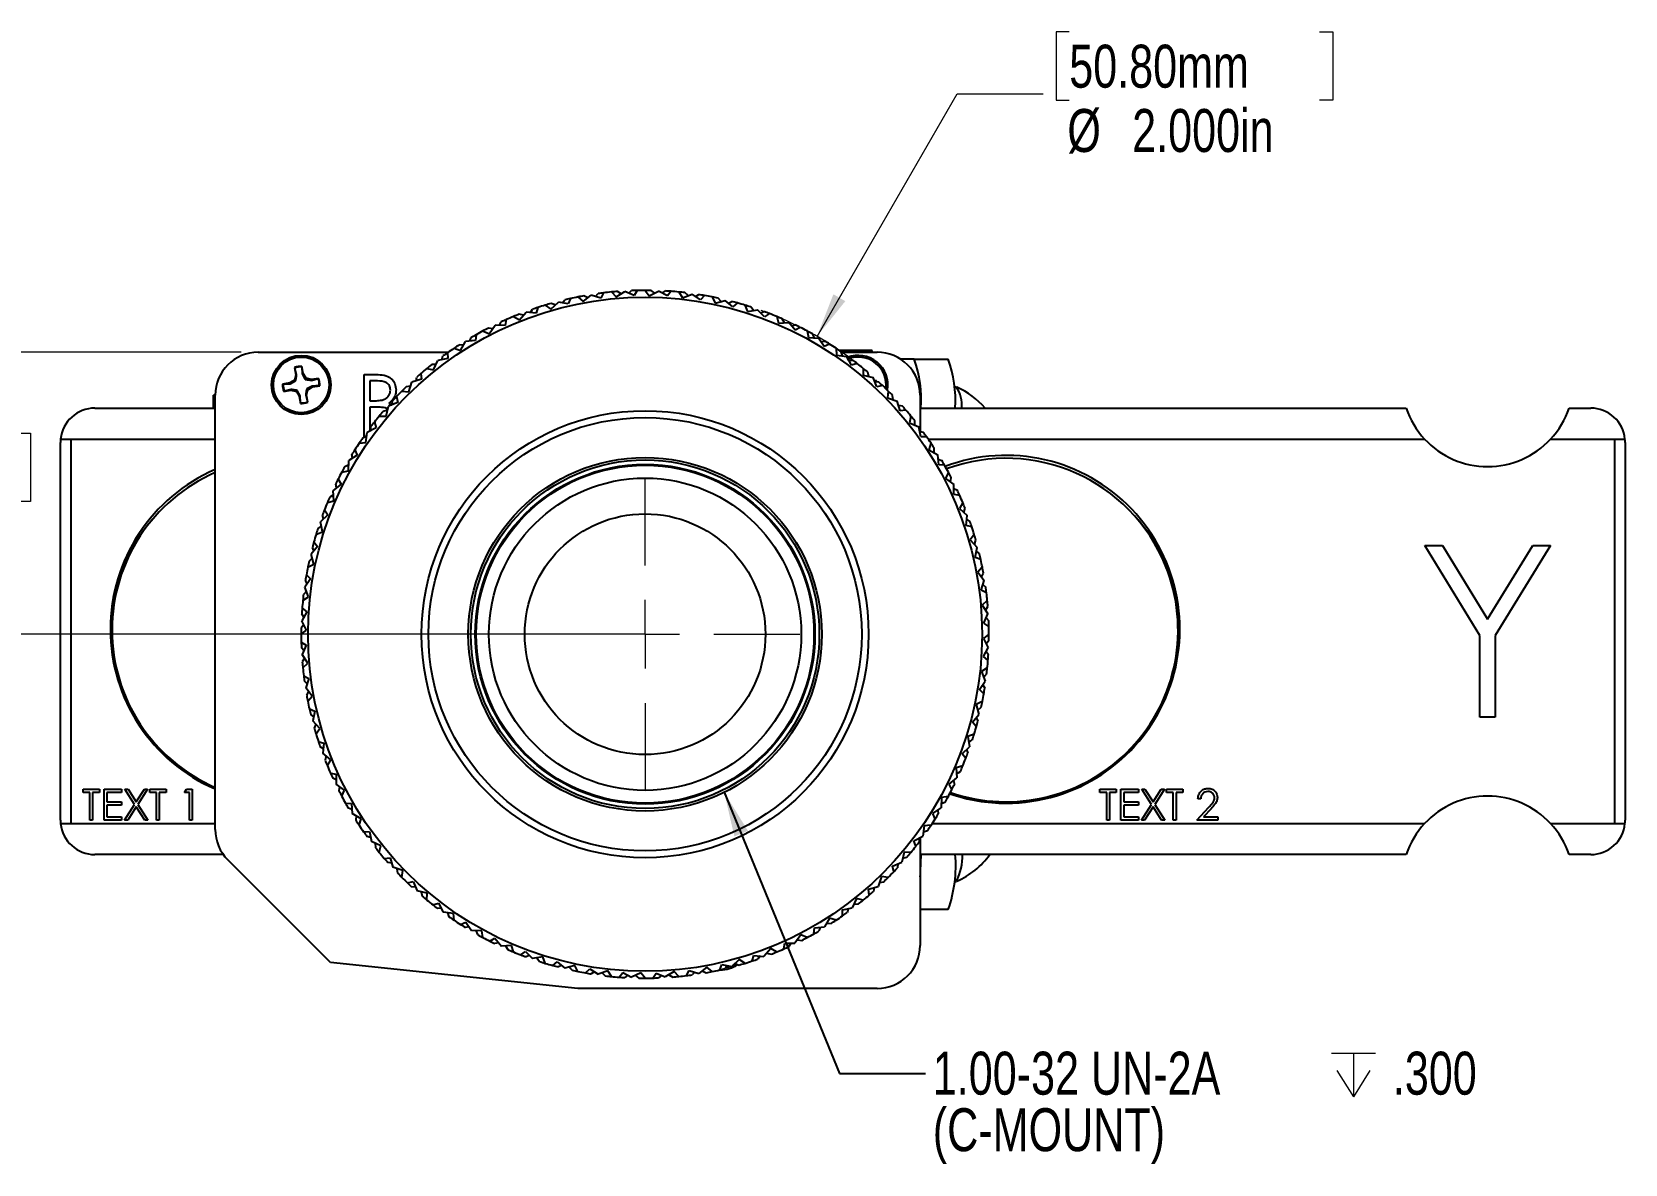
# Model space of a CAD drawing. Header units: inches. Extents: x 2.2 to 21.4, y 0.2 to 16.
# Drawn here: x 16.771 to 21.404, y 5.78 to 9.073 of the extents above; entities that cross this region are included whole.
import ezdxf

# ---------------------------------------------------------------- set-up
doc = ezdxf.new("R2010")
doc.units = ezdxf.units.IN
doc.header["$MEASUREMENT"] = 0
doc.styles.add('SLDTEXTSTYLE0', font='TXT', dxfattribs={"width": 0.75})
doc.dimstyles.new('SLDDIMSTYLE2', dxfattribs={"dimtxt": 0.125, "dimasz": 0.13, "dimexe": 0, "dimexo": 0.0625, "dimgap": 0.03125, "dimtad": 0, "dimtih": 1, "dimtoh": 1, "dimdec": 3, "dimrnd": 1e-09, "dimzin": 4, "dimdsep": 46, "dimtxsty": 'SLDTEXTSTYLE0', "dimsah": 1, "dimcen": 0.09, "dimadec": 0, "dimazin": 1, "dimtfac": 1, "dimtdec": 3, "dimtmove": 0, "dimatfit": 0, "dimfxl": 1, "dimfrac": 2, "dimtolj": 1, "dimtzin": 12, "dimarcsym": 0})
doc.dimstyles.new('SLDDIMSTYLE3', dxfattribs={"dimtxt": 0.18, "dimasz": 0.13, "dimexe": 0, "dimexo": 0.0625, "dimgap": 0, "dimtad": 0, "dimtih": 1, "dimtoh": 1, "dimdec": 0, "dimrnd": 1e-09, "dimzin": 0, "dimdsep": 46, "dimtxsty": 'Standard', "dimsah": 1, "dimcen": 0.09, "dimadec": 0, "dimazin": 0, "dimtfac": 0.13, "dimtdec": 0, "dimtofl": 0, "dimtmove": 0, "dimatfit": 3, "dimfxl": 1, "dimfrac": 2, "dimtolj": 1, "dimtzin": 0, "dimarcsym": 0})
doc.dimstyles.new('SLDDIMSTYLE4', dxfattribs={"dimtxt": 0.125, "dimasz": 0.13, "dimexe": 0, "dimexo": 0.0625, "dimgap": 0.03125, "dimtad": 0, "dimtih": 1, "dimtoh": 1, "dimdec": 3, "dimrnd": 1e-09, "dimzin": 4, "dimdsep": 46, "dimtxsty": 'SLDTEXTSTYLE0', "dimsah": 1, "dimcen": 0, "dimadec": 0, "dimazin": 1, "dimtfac": 1, "dimtdec": 3, "dimtofl": 0, "dimtmove": 0, "dimatfit": 3, "dimfxl": 1, "dimfrac": 2, "dimtolj": 1, "dimtzin": 12, "dimarcsym": 0})

# ---------------------------------------------------------------- blocks, each defined once
blk = doc.blocks.new('_D_17')
at = {"color": 7, "linetype": 'Continuous', "lineweight": 18}
for p, q in [((19.7872, 9.0727), (19.7492, 9.0727)), ((19.7492, 9.0727), (19.7492, 8.8743)), ((20.5154, 9.0727), (20.5535, 9.0727)), ((20.5535, 9.0727), (20.5535, 8.8743)), ((19.0538, 8.1872), (19.4611, 8.8927)), ((19.4611, 8.8927), (19.7111, 8.8927)), ((19.7492, 8.8743), (19.7872, 8.8743)), ((20.5535, 8.8743), (20.5154, 8.8743))]:
    blk.add_line(p, q, dxfattribs=at)
blk.add_arc((18.5538, 7.3211), 1, 52.875, 70.2613, dxfattribs=at)
blk.add_solid([(19.0538, 8.1872), (19.1361, 8.2897), (19.1014, 8.3097)], dxfattribs=at)
at = {"color": 7, "linetype": 'Continuous', "lineweight": 18, "char_height": 0.125, "attachment_point": 1, "style": 'SLDTEXTSTYLE0'}
for s, insert in [('50.80mm', (19.7872, 9.0354)), ('%%c', (19.7818, 8.8484)), ('2.000in', (19.9703, 8.8484))]:
    blk.add_mtext(s, dxfattribs=dict(at, insert=insert))
blk = doc.blocks.new('_D_18')
at = {"color": 7, "linetype": 'Continuous', "lineweight": 18}
for p, q in [((16.3648, 8.1411), (16.3648, 8.3911)), ((17.3788, 8.1411), (16.2398, 8.1411)), ((16.0007, 7.9056), (15.9626, 7.9056)), ((15.9626, 7.9056), (15.9626, 7.7071)), ((16.7288, 7.9056), (16.7669, 7.9056)), ((16.7669, 7.9056), (16.7669, 7.7071)), ((15.9626, 7.7071), (16.0007, 7.7071)), ((16.7669, 7.7071), (16.7288, 7.7071)), ((18.5038, 7.3211), (16.2398, 7.3211)), ((16.3648, 7.3211), (16.3648, 7.0711))]:
    blk.add_line(p, q, dxfattribs=at)
for points in [[(16.3648, 8.1411), (16.3848, 8.2711), (16.3448, 8.2711)], [(16.3648, 7.3211), (16.3448, 7.1911), (16.3848, 7.1911)]]:
    blk.add_solid(points, dxfattribs=at)
at = {"color": 7, "linetype": 'Continuous', "lineweight": 18, "char_height": 0.125, "attachment_point": 1, "style": 'SLDTEXTSTYLE0'}
for s, insert in [('20.83mm', (16.0007, 7.8683)), ('.820in', (16.1357, 7.6812))]:
    blk.add_mtext(s, dxfattribs=dict(at, insert=insert))
blk = doc.blocks.new('SW_SYMBOL_HOLE_DEPTH')
at = {"color": 0, "linetype": 'Continuous', "lineweight": 0}
for p, q in [((0, 34.4), (31.5, 34.4)), ((15.7, 34.4), (15.7, 3)), ((3.9, 21.9), (15.7, 3)), ((27.6, 21.9), (15.7, 3))]:
    blk.add_line(p, q, dxfattribs=at)
blk = doc.blocks.new('SW_NOTE_2')
at = {"color": 0, "linetype": 'Continuous', "lineweight": 0, "xscale": 0.0040555664, "yscale": 0.0040555664, "zscale": 0.0040555664}
blk.add_blockref('SW_SYMBOL_HOLE_DEPTH', (1.1803, -0.0807), dxfattribs=at)
at = {"color": 0, "linetype": 'Continuous', "lineweight": 0, "char_height": 0.125, "attachment_point": 1, "style": 'SLDTEXTSTYLE0'}
for s, insert in [('1.00-32 UN-2A', (0.021, 0.0631)), ('.300', (1.3588, 0.0631)), ('(C-MOUNT)', (0.021, -0.1013))]:
    blk.add_mtext(s, dxfattribs=dict(at, insert=insert))
blk = doc.blocks.new('SW_CENTERMARKSYMBOL_3')
at = {"color": 0, "linetype": 'Continuous', "lineweight": 0}
for p, q in [((0, 0.2), (0, 0.45)), ((0, 0), (0, 0.1)), ((-0.2, 0), (-0.45, 0)), ((0, 0), (-0.1, 0)), ((0, 0), (0, -0.1)), ((0, 0), (0.1, 0)), ((0.2, 0), (0.45, 0)), ((0, -0.2), (0, -0.45))]:
    blk.add_line(p, q, dxfattribs=at)

msp = doc.modelspace()

# ---------------------------------------------------------------- linework, layer by layer
at = {"color": 7, "linetype": 'Continuous', "lineweight": 25}
for p, q in [((18.3136, 8.2847), (18.3204, 8.2935)), ((18.3365, 8.2972), (18.3303, 8.2814)), ((18.3587, 8.3019), (18.3737, 8.2889)), ((18.3737, 8.2889), (18.3975, 8.3072)), ((18.3877, 8.2997), (18.3761, 8.3052)), ((18.4255, 8.2987), (18.3975, 8.3072)), ((18.4092, 8.3036), (18.4169, 8.3117)), ((18.4332, 8.3138), (18.4255, 8.2987)), ((18.4558, 8.3163), (18.4694, 8.3019)), ((18.4694, 8.3019), (18.4949, 8.3178)), ((18.4844, 8.3113), (18.4734, 8.3179)), ((18.5219, 8.3065), (18.4949, 8.3178)), ((18.5062, 8.3131), (18.5146, 8.3204)), ((18.5311, 8.3209), (18.5219, 8.3065)), ((18.5538, 8.3211), (18.566, 8.3055)), ((18.566, 8.3055), (18.5929, 8.3188)), ((18.5818, 8.3133), (18.5715, 8.321)), ((18.6186, 8.3049), (18.5929, 8.3188)), ((18.6037, 8.3129), (18.6127, 8.3194)), ((18.6292, 8.3183), (18.6186, 8.3049)), ((18.6518, 8.3163), (18.6624, 8.2995)), ((18.6624, 8.2995), (18.6905, 8.3101)), ((18.6789, 8.3058), (18.6694, 8.3144)), ((18.7147, 8.2938), (18.6905, 8.3101)), ((18.7006, 8.3033), (18.7103, 8.3088)), ((18.7266, 8.3061), (18.7147, 8.2938)), ((18.7489, 8.3019), (18.7578, 8.2842)), ((18.7748, 8.2887), (18.7662, 8.2983)), ((18.2, 8.2485), (18.1875, 8.2517)), ((18.1884, 8.2352), (18.2081, 8.2578)), ((18.2372, 8.2548), (18.2081, 8.2578)), ((18.2203, 8.2566), (18.2262, 8.266)), ((18.2419, 8.2713), (18.2372, 8.2548)), ((18.2635, 8.2781), (18.2797, 8.2666)), ((18.2797, 8.2666), (18.3016, 8.2872)), ((18.2926, 8.2787), (18.2805, 8.2831)), ((18.3303, 8.2814), (18.3016, 8.2872)), ((18.7578, 8.2842), (18.7868, 8.2919)), ((18.8093, 8.2733), (18.7868, 8.2919)), ((18.7962, 8.2841), (18.8064, 8.2887)), ((18.8223, 8.2844), (18.8093, 8.2733)), ((18.8441, 8.2781), (18.8512, 8.2595)), ((18.8512, 8.2595), (18.8808, 8.2644)), ((18.8686, 8.2624), (18.861, 8.2728)), ((18.9014, 8.2437), (18.8808, 8.2644)), ((18.8894, 8.2557), (18.9, 8.2593)), ((18.9154, 8.2534), (18.9014, 8.2437)), ((18.0824, 8.2031), (18.1005, 8.195)), ((18.1108, 8.2094), (18.0981, 8.2113)), ((18.1005, 8.195), (18.118, 8.2194)), ((18.1472, 8.2193), (18.118, 8.2194)), ((18.1302, 8.2194), (18.1352, 8.2293)), ((18.1502, 8.2361), (18.1472, 8.2193)), ((18.1711, 8.245), (18.1884, 8.2352)), ((18.9365, 8.245), (18.9417, 8.2259)), ((18.9417, 8.2259), (18.9717, 8.2278)), ((18.9594, 8.227), (18.9528, 8.2381)), ((18.9902, 8.2052), (18.9717, 8.2278)), ((18.9794, 8.2183), (18.9903, 8.2208)), ((19.0051, 8.2135), (18.9902, 8.2052)), ((19.0252, 8.203), (19.0286, 8.1835)), ((18.0259, 8.1617), (18.013, 8.1623)), ((18.0171, 8.1464), (18.032, 8.1724)), ((18.0611, 8.1751), (18.032, 8.1724)), ((18.0442, 8.1735), (18.0482, 8.1839)), ((18.0625, 8.1921), (18.0611, 8.1751)), ((19.0286, 8.1835), (19.0585, 8.1825)), ((19.0462, 8.1829), (19.0407, 8.1946)), ((19.0747, 8.1582), (19.0585, 8.1825)), ((19.0653, 8.1723), (19.0764, 8.1737)), ((19.0903, 8.165), (19.0747, 8.1582)), ((17.4288, 8.1411), (17.9814, 8.1411)), ((17.9388, 8.0898), (17.9511, 8.1171)), ((17.9798, 8.1228), (17.9511, 8.1171)), ((17.9631, 8.1195), (17.9661, 8.1302)), ((17.9795, 8.1398), (17.9798, 8.1228)), ((17.9982, 8.1526), (18.0171, 8.1464)), ((19.1093, 8.1526), (19.1108, 8.1328)), ((19.1108, 8.1328), (19.1405, 8.1289)), ((19.2138, 8.1461), (19.1189, 8.1461)), ((19.1283, 8.1305), (19.124, 8.1426)), ((19.1245, 8.1411), (19.2288, 8.1411)), ((19.1458, 8.118), (19.1403, 8.1285)), ((19.1542, 8.1031), (19.1405, 8.1289)), ((19.1463, 8.1181), (19.1574, 8.1184)), ((19.1705, 8.1083), (19.1542, 8.1031)), ((19.2138, 8.1411), (19.2138, 8.1461)), ((19.336, 8.1211), (19.2966, 8.1211)), ((19.336, 8.1211), (19.4355, 8.1211)), ((17.538, 8.0759), (17.5343, 8.0602)), ((17.5347, 8.0967), (17.538, 8.0759)), ((17.5354, 8.0954), (17.5347, 8.0967)), ((17.5406, 8.0758), (17.5354, 8.0954)), ((17.5406, 8.0758), (17.538, 8.0759)), ((17.5558, 8.0987), (17.556, 8.1001)), ((17.5558, 8.0987), (17.557, 8.0784)), ((17.5594, 8.0793), (17.556, 8.1001)), ((17.557, 8.0784), (17.5594, 8.0793)), ((17.557, 8.0784), (17.5654, 8.0623)), ((17.5678, 8.0656), (17.5594, 8.0793)), ((17.5654, 8.0623), (17.5678, 8.0656)), ((17.5835, 8.0618), (17.5678, 8.0656)), ((17.5834, 8.0593), (17.603, 8.0645)), ((17.5834, 8.0593), (17.5835, 8.0618)), ((17.6043, 8.0652), (17.5835, 8.0618)), ((17.603, 8.0645), (17.6043, 8.0652)), ((17.7372, 8.0761), (17.7723, 8.0761)), ((17.7372, 7.8961), (17.7372, 8.0761)), ((17.904, 8.0626), (17.876, 8.0542)), ((17.8877, 8.0578), (17.8896, 8.0687)), ((17.902, 8.0796), (17.904, 8.0626)), ((17.9194, 8.0942), (17.9388, 8.0898)), ((17.946, 8.1059), (17.9332, 8.1053)), ((19.1835, 8.0992), (19.1815, 8.0996)), ((19.1835, 8.0979), (19.1835, 8.0992)), ((19.1882, 8.0941), (19.1877, 8.0743)), ((19.1877, 8.0743), (19.2169, 8.0675)), ((19.2049, 8.0703), (19.2017, 8.0828)), ((19.228, 8.0404), (19.2169, 8.0675)), ((17.3038, 8.0161), (17.2988, 8.0161)), ((17.2988, 7.9786), (17.2988, 8.0161)), ((17.3038, 6.7535), (17.3038, 8.0161)), ((17.5206, 8.0517), (17.4998, 8.0484)), ((17.5012, 8.0482), (17.4998, 8.0484)), ((17.5012, 8.0482), (17.5215, 8.0494)), ((17.5032, 8.0271), (17.524, 8.0304)), ((17.5045, 8.0277), (17.5032, 8.0271)), ((17.5241, 8.033), (17.5045, 8.0277)), ((17.5343, 8.0602), (17.5206, 8.0517)), ((17.5215, 8.0494), (17.5206, 8.0517)), ((17.5215, 8.0494), (17.5376, 8.0578)), ((17.5241, 8.033), (17.524, 8.0304)), ((17.524, 8.0304), (17.5397, 8.0267)), ((17.5376, 8.0578), (17.5343, 8.0602)), ((17.5421, 8.03), (17.5397, 8.0267)), ((17.5397, 8.0267), (17.5481, 8.013)), ((17.5505, 8.0139), (17.5421, 8.03)), ((17.5669, 8.0165), (17.5695, 8.0164)), ((17.5669, 8.0165), (17.5721, 7.9969)), ((17.5695, 8.0164), (17.5732, 8.0321)), ((17.5728, 7.9956), (17.5695, 8.0164)), ((17.586, 8.0429), (17.5699, 8.0344)), ((17.5699, 8.0344), (17.5732, 8.0321)), ((17.5732, 8.0321), (17.5869, 8.0405)), ((17.6063, 8.0441), (17.586, 8.0429)), ((17.586, 8.0429), (17.5869, 8.0405)), ((17.5869, 8.0405), (17.6077, 8.0439)), ((17.6063, 8.0441), (17.6077, 8.0439)), ((17.7534, 8.0577), (17.7534, 8)), ((17.7753, 8.0577), (17.7534, 8.0577)), ((17.8467, 8.0283), (17.8664, 8.0258)), ((17.872, 8.0425), (17.8593, 8.0407)), ((17.8664, 8.0258), (17.876, 8.0542)), ((19.2264, 8.058), (19.2208, 8.0579)), ((19.2212, 8.057), (19.2251, 8.0575)), ((19.2215, 8.0561), (19.2326, 8.0554)), ((19.2251, 8.0575), (19.2264, 8.058)), ((19.2251, 8.0575), (19.2254, 8.0559)), ((19.2269, 8.0558), (19.2264, 8.058)), ((19.2447, 8.0441), (19.228, 8.0404)), ((19.2609, 8.0282), (19.2584, 8.0085)), ((19.2752, 8.0028), (19.2733, 8.0156)), ((19.3538, 8.0161), (19.3538, 7.9113)), ((19.4593, 8.0396), (19.4523, 8.0396)), ((16.9538, 7.9786), (17.3038, 7.9786)), ((17.5505, 8.0139), (17.5481, 8.013)), ((17.5481, 8.013), (17.5515, 7.9922)), ((17.5517, 7.9936), (17.5505, 8.0139)), ((17.5517, 7.9936), (17.5515, 7.9922)), ((17.5721, 7.9969), (17.5728, 7.9956)), ((17.7534, 8), (17.7642, 8)), ((17.7534, 7.9815), (17.7534, 7.9146)), ((17.7641, 7.9815), (17.7534, 7.9815)), ((17.8046, 7.9722), (17.7921, 7.9691)), ((17.8058, 7.9755), (17.7978, 7.9794)), ((17.8006, 7.955), (17.8074, 7.9843)), ((17.8344, 7.9954), (17.8074, 7.9843)), ((17.8087, 7.9932), (17.8185, 7.9884)), ((17.8187, 7.9889), (17.8195, 8)), ((17.8308, 8.012), (17.8344, 7.9954)), ((19.2584, 8.0085), (19.2868, 7.9989)), ((19.2953, 7.9709), (19.2868, 7.9989)), ((19.2904, 7.9871), (19.3013, 7.9853)), ((19.3122, 7.9729), (19.2953, 7.9709)), ((19.3538, 7.9786), (20.7669, 7.9786)), ((21.2406, 7.9786), (21.3038, 7.9786)), ((17.7568, 7.9137), (17.7565, 7.9248)), ((17.7666, 7.9379), (17.7718, 7.9216)), ((17.7808, 7.9555), (17.8006, 7.955)), ((19.3268, 7.9555), (19.3224, 7.9361)), ((19.3224, 7.9361), (19.3497, 7.9238)), ((19.3385, 7.9288), (19.3379, 7.9417)), ((19.3554, 7.8951), (19.3497, 7.9238)), ((16.8538, 6.7806), (16.8538, 7.8786)), ((16.8543, 7.8886), (16.8845, 7.8886)), ((16.8838, 7.8786), (16.8838, 6.7806)), ((16.8845, 7.8886), (17.3038, 7.8886)), ((17.7223, 7.8767), (17.7421, 7.8782)), ((17.7444, 7.8957), (17.7323, 7.8914)), ((17.7445, 7.8961), (17.7372, 7.8961)), ((17.7421, 7.8782), (17.746, 7.9079)), ((17.7718, 7.9216), (17.746, 7.9079)), ((17.7534, 7.9146), (17.7568, 7.9146)), ((19.3521, 7.9117), (19.3628, 7.9088)), ((19.3724, 7.8954), (19.3554, 7.8951)), ((19.3771, 7.8886), (20.8204, 7.8886)), ((19.3852, 7.8767), (19.379, 7.8578)), ((21.1871, 7.8886), (21.373, 7.8886)), ((21.373, 7.8886), (21.4033, 7.8886)), ((21.3738, 6.7806), (21.3738, 7.8786)), ((21.4038, 7.8786), (21.4038, 6.7806)), ((17.7167, 7.8421), (17.6924, 7.8259)), ((17.7026, 7.8327), (17.7012, 7.8437)), ((17.7099, 7.8577), (17.7167, 7.8421)), ((19.379, 7.8578), (19.405, 7.8428)), ((19.3943, 7.849), (19.3949, 7.8619)), ((19.4078, 7.8137), (19.405, 7.8428)), ((19.4061, 7.8306), (19.4165, 7.8267)), ((17.6718, 7.7925), (17.6914, 7.7959)), ((17.692, 7.8136), (17.6803, 7.8081)), ((17.6914, 7.7959), (17.6924, 7.8259)), ((19.4248, 7.8124), (19.4078, 7.8137)), ((19.4357, 7.7925), (19.4276, 7.7744)), ((17.6697, 7.7575), (17.647, 7.7391)), ((17.649, 7.7091), (17.647, 7.7391)), ((17.6565, 7.7468), (17.6541, 7.7577)), ((17.6614, 7.7724), (17.6697, 7.7575)), ((19.4276, 7.7744), (19.452, 7.7569)), ((19.442, 7.7641), (19.4439, 7.7768)), ((19.4519, 7.7277), (19.452, 7.7569)), ((19.452, 7.7446), (19.4619, 7.7397)), ((17.6299, 7.7038), (17.649, 7.7091)), ((17.6479, 7.7267), (17.6368, 7.7201)), ((19.4687, 7.7246), (19.4519, 7.7277)), ((19.4776, 7.7038), (19.4678, 7.6865)), ((17.6312, 7.6688), (17.6104, 7.6482)), ((17.6154, 7.6186), (17.6104, 7.6482)), ((17.6191, 7.6568), (17.6156, 7.6674)), ((17.6214, 7.6828), (17.6312, 7.6688)), ((19.4678, 7.6865), (19.4904, 7.6668)), ((19.4811, 7.6749), (19.4843, 7.6874)), ((19.4875, 7.6377), (19.4904, 7.6668)), ((19.4892, 7.6546), (19.4986, 7.6486)), ((17.5968, 7.6114), (17.6154, 7.6186)), ((17.6125, 7.636), (17.6021, 7.6283)), ((19.5039, 7.633), (19.4875, 7.6377)), ((19.5107, 7.6114), (19.4992, 7.5952)), ((17.6015, 7.5767), (17.5829, 7.5541)), ((17.5907, 7.5252), (17.5829, 7.5541)), ((17.5907, 7.5636), (17.5862, 7.5737)), ((17.5905, 7.5897), (17.6015, 7.5767)), ((19.4992, 7.5952), (19.5198, 7.5733)), ((19.5113, 7.5823), (19.5157, 7.5944)), ((19.514, 7.5446), (19.5198, 7.5733)), ((19.5173, 7.5613), (19.5262, 7.5545)), ((20.8211, 7.5796), (20.8724, 7.5796)), ((20.9813, 7.3173), (20.8211, 7.5796)), ((20.8724, 7.5796), (21.0039, 7.3648)), ((21.0039, 7.3648), (21.1351, 7.5796)), ((21.1864, 7.5796), (21.0262, 7.3173)), ((21.1351, 7.5796), (21.1864, 7.5796)), ((17.573, 7.5162), (17.5907, 7.5252)), ((17.5861, 7.5422), (17.5766, 7.5336)), ((19.5299, 7.5384), (19.514, 7.5446)), ((19.5345, 7.5162), (19.5216, 7.5012)), ((17.5811, 7.4821), (17.5648, 7.4579)), ((17.5716, 7.468), (17.5661, 7.4777)), ((17.5688, 7.494), (17.5811, 7.4821)), ((19.5216, 7.5012), (19.5398, 7.4774)), ((19.5313, 7.4494), (19.5398, 7.4774)), ((19.5323, 7.4872), (19.5378, 7.4988)), ((19.5362, 7.4657), (19.5443, 7.458)), ((17.5586, 7.4192), (17.5754, 7.4298)), ((17.5691, 7.4463), (17.5605, 7.4368)), ((17.5754, 7.4298), (17.5648, 7.4579)), ((19.5465, 7.4417), (19.5313, 7.4494)), ((19.5489, 7.4191), (19.5345, 7.4054)), ((17.5619, 7.3711), (17.5555, 7.3801)), ((17.57, 7.386), (17.5561, 7.3603)), ((17.5566, 7.3966), (17.57, 7.386)), ((19.5345, 7.4054), (19.5504, 7.38)), ((19.5391, 7.353), (19.5504, 7.38)), ((19.5439, 7.3904), (19.5505, 7.4015)), ((19.5457, 7.3687), (19.553, 7.3603)), ((17.0038, 7.3333), (17.0038, 7.326)), ((17.5538, 7.3212), (17.5694, 7.3334)), ((17.5616, 7.3492), (17.5539, 7.3389)), ((17.5694, 7.3334), (17.5561, 7.3603)), ((19.5538, 7.3211), (19.5381, 7.3089)), ((19.5535, 7.3438), (19.5391, 7.353)), ((20.1038, 7.326), (20.1038, 7.3333)), ((17.554, 7.2985), (17.5684, 7.2893)), ((17.5618, 7.2736), (17.5545, 7.282)), ((17.5684, 7.2893), (17.5571, 7.2623)), ((19.5375, 7.2563), (19.5514, 7.282)), ((19.5381, 7.3089), (19.5514, 7.282)), ((19.5459, 7.2931), (19.5536, 7.3034)), ((20.9813, 7.0796), (20.9813, 7.3173)), ((21.0262, 7.3173), (21.0262, 7.0796)), ((17.5636, 7.2518), (17.557, 7.2408)), ((17.573, 7.2368), (17.5571, 7.2623)), ((17.5586, 7.2231), (17.573, 7.2368)), ((19.5509, 7.2457), (19.5375, 7.2563)), ((19.5456, 7.2712), (19.552, 7.2621)), ((17.561, 7.2006), (17.5762, 7.1928)), ((17.5713, 7.1766), (17.5632, 7.1842)), ((17.5762, 7.1928), (17.5677, 7.1649)), ((19.5264, 7.1601), (19.5427, 7.1844)), ((19.5489, 7.2231), (19.5321, 7.2125)), ((19.5321, 7.2125), (19.5427, 7.1844)), ((19.5384, 7.1959), (19.547, 7.2055)), ((17.5859, 7.1411), (17.5677, 7.1649)), ((17.5752, 7.1551), (17.5697, 7.1435)), ((17.573, 7.1261), (17.5859, 7.1411)), ((19.5387, 7.1483), (19.5264, 7.1601)), ((19.5359, 7.1742), (19.5414, 7.1646)), ((17.5776, 7.1039), (17.5935, 7.0976)), ((17.5935, 7.0976), (17.5877, 7.069)), ((19.5345, 7.126), (19.5168, 7.1171)), ((19.5168, 7.1171), (19.5246, 7.0881)), ((19.5214, 7.1), (19.5309, 7.1087)), ((17.5902, 7.081), (17.5814, 7.0878)), ((17.6083, 7.0471), (17.5877, 7.069)), ((17.5962, 7.06), (17.5918, 7.0479)), ((17.5968, 7.0309), (17.6083, 7.0471)), ((19.506, 7.0656), (19.5246, 7.0881)), ((19.517, 7.0526), (19.506, 7.0656)), ((19.5168, 7.0787), (19.5213, 7.0685)), ((21.0262, 7.0796), (20.9813, 7.0796)), ((17.6036, 7.0092), (17.62, 7.0046)), ((17.62, 7.0046), (17.6171, 6.9755)), ((19.5107, 7.0308), (19.4921, 7.0237)), ((19.4921, 7.0237), (19.4971, 6.9941)), ((19.495, 7.0063), (19.5054, 7.0139)), ((17.6183, 6.9877), (17.6089, 6.9936)), ((17.6397, 6.9557), (17.6171, 6.9755)), ((17.6264, 6.9674), (17.6232, 6.9549)), ((17.6299, 6.9385), (17.6397, 6.9557)), ((19.4763, 6.9735), (19.4971, 6.9941)), ((19.4861, 6.9595), (19.4763, 6.9735)), ((19.4884, 6.9855), (19.4919, 6.9749)), ((17.6388, 6.9176), (17.6556, 6.9146)), ((17.6556, 6.9146), (17.6555, 6.8854)), ((19.4776, 6.9384), (19.4585, 6.9331)), ((19.4585, 6.9331), (19.4605, 6.9032)), ((19.4596, 6.9155), (19.4707, 6.9221)), ((16.9195, 6.8706), (16.9668, 6.8706)), ((16.9195, 6.8614), (16.9195, 6.8706)), ((16.9391, 6.8614), (16.9195, 6.8614)), ((16.9391, 6.7806), (16.9391, 6.8614)), ((16.9668, 6.8614), (16.9472, 6.8614)), ((16.9472, 6.8614), (16.9472, 6.7806)), ((16.9668, 6.8706), (16.9668, 6.8614)), ((16.9807, 6.7806), (16.9807, 6.8706)), ((16.9807, 6.8706), (17.0314, 6.8706)), ((16.9888, 6.8614), (16.9888, 6.8337)), ((17.0314, 6.8614), (16.9888, 6.8614)), ((17.0314, 6.8706), (17.0314, 6.8614)), ((17.0695, 6.8265), (17.0413, 6.8706)), ((17.0413, 6.8706), (17.0506, 6.8706)), ((17.0506, 6.8706), (17.0741, 6.8338)), ((17.0741, 6.8338), (17.0977, 6.8706)), ((17.107, 6.8706), (17.0788, 6.8265)), ((17.0977, 6.8706), (17.107, 6.8706)), ((17.1134, 6.8614), (17.1134, 6.8706)), ((17.1134, 6.8706), (17.1607, 6.8706)), ((17.133, 6.8614), (17.1134, 6.8614)), ((17.133, 6.7806), (17.133, 6.8614)), ((17.1411, 6.8614), (17.1411, 6.7806)), ((17.1607, 6.8614), (17.1411, 6.8614)), ((17.1607, 6.8706), (17.1607, 6.8614)), ((17.2149, 6.8614), (17.2202, 6.8706)), ((17.2288, 6.8614), (17.2149, 6.8614)), ((17.2202, 6.8706), (17.2368, 6.8706)), ((17.2288, 6.7806), (17.2288, 6.8614)), ((17.2368, 6.8706), (17.2368, 6.7806)), ((17.6555, 6.8976), (17.6456, 6.9026)), ((17.6799, 6.8679), (17.6555, 6.8854)), ((17.6655, 6.8782), (17.6636, 6.8654)), ((17.6718, 6.8498), (17.6799, 6.8679)), ((19.4378, 6.8847), (19.4605, 6.9032)), ((19.4461, 6.8698), (19.4378, 6.8847)), ((19.451, 6.8955), (19.4534, 6.8846)), ((19.8764, 6.8706), (19.9238, 6.8706)), ((19.8764, 6.8614), (19.8764, 6.8706)), ((19.8961, 6.8614), (19.8764, 6.8614)), ((19.8961, 6.7806), (19.8961, 6.8614)), ((19.9041, 6.8614), (19.9041, 6.7806)), ((19.9238, 6.8614), (19.9041, 6.8614)), ((19.9238, 6.8706), (19.9238, 6.8614)), ((19.9376, 6.8706), (19.9884, 6.8706)), ((19.9376, 6.7806), (19.9376, 6.8706)), ((19.9457, 6.8614), (19.9457, 6.8337)), ((19.9884, 6.8614), (19.9457, 6.8614)), ((19.9884, 6.8706), (19.9884, 6.8614)), ((20.0264, 6.8265), (19.9982, 6.8706)), ((19.9982, 6.8706), (20.0075, 6.8706)), ((20.0075, 6.8706), (20.0311, 6.8338)), ((20.0311, 6.8338), (20.0546, 6.8706)), ((20.0639, 6.8706), (20.0357, 6.8265)), ((20.0546, 6.8706), (20.0639, 6.8706)), ((20.0703, 6.8706), (20.1176, 6.8706)), ((20.0703, 6.8614), (20.0703, 6.8706)), ((20.0899, 6.8614), (20.0703, 6.8614)), ((20.0899, 6.7806), (20.0899, 6.8614)), ((20.098, 6.8614), (20.098, 6.7806)), ((20.1176, 6.8614), (20.098, 6.8614)), ((20.1176, 6.8706), (20.1176, 6.8614)), ((16.9888, 6.8337), (17.0314, 6.8337)), ((16.9888, 6.8245), (16.9888, 6.7899)), ((17.0314, 6.8245), (16.9888, 6.8245)), ((17.0314, 6.8337), (17.0314, 6.8245)), ((17.0401, 6.7806), (17.0695, 6.8265)), ((17.0741, 6.8192), (17.0494, 6.7806)), ((17.0989, 6.7806), (17.0741, 6.8192)), ((17.0788, 6.8265), (17.1082, 6.7806)), ((17.6827, 6.8299), (17.6997, 6.8285)), ((17.7014, 6.8116), (17.691, 6.8156)), ((17.6997, 6.8285), (17.7025, 6.7994)), ((19.3908, 6.8002), (19.4151, 6.8163)), ((19.4161, 6.8463), (19.4151, 6.8163)), ((19.4155, 6.8287), (19.4272, 6.8342)), ((19.4357, 6.8497), (19.4161, 6.8463)), ((19.9457, 6.8337), (19.9884, 6.8337)), ((19.9457, 6.8245), (19.9457, 6.7899)), ((19.9884, 6.8245), (19.9457, 6.8245)), ((19.9884, 6.8337), (19.9884, 6.8245)), ((19.997, 6.7806), (20.0264, 6.8265)), ((20.0311, 6.8192), (20.0063, 6.7806)), ((20.0558, 6.7806), (20.0311, 6.8192)), ((20.0357, 6.8265), (20.0651, 6.7806)), ((20.158, 6.7806), (20.1929, 6.8179)), ((20.1695, 6.8429), (20.1614, 6.8429)), ((20.1998, 6.8139), (20.1773, 6.7899)), ((16.8543, 6.7706), (16.8845, 6.7706)), ((16.8845, 6.7706), (17.3038, 6.7706)), ((16.9472, 6.7806), (16.9391, 6.7806)), ((17.0314, 6.7806), (16.9807, 6.7806)), ((16.9888, 6.7899), (17.0314, 6.7899)), ((17.0314, 6.7899), (17.0314, 6.7806)), ((17.0494, 6.7806), (17.0401, 6.7806)), ((17.1082, 6.7806), (17.0989, 6.7806)), ((17.1411, 6.7806), (17.133, 6.7806)), ((17.2368, 6.7806), (17.2288, 6.7806)), ((17.7285, 6.7844), (17.7025, 6.7994)), ((17.7132, 6.7933), (17.7126, 6.7804)), ((17.7223, 6.7656), (17.7285, 6.7844)), ((19.3852, 6.7655), (19.3654, 6.7641)), ((19.3886, 6.7706), (20.8204, 6.7706)), ((19.3976, 6.7845), (19.3908, 6.8002)), ((19.4049, 6.8096), (19.4063, 6.7985)), ((19.9041, 6.7806), (19.8961, 6.7806)), ((19.9884, 6.7806), (19.9376, 6.7806)), ((19.9457, 6.7899), (19.9884, 6.7899)), ((19.9884, 6.7899), (19.9884, 6.7806)), ((20.0063, 6.7806), (19.997, 6.7806)), ((20.0651, 6.7806), (20.0558, 6.7806)), ((20.098, 6.7806), (20.0899, 6.7806)), ((20.2191, 6.7806), (20.158, 6.7806)), ((20.1773, 6.7899), (20.2191, 6.7899)), ((20.2191, 6.7899), (20.2191, 6.7806)), ((21.1871, 6.7706), (21.373, 6.7706)), ((21.373, 6.7706), (21.4033, 6.7706)), ((17.7351, 6.7469), (17.7521, 6.7472)), ((17.7554, 6.7305), (17.7447, 6.7334)), ((17.7521, 6.7472), (17.7578, 6.7185)), ((17.7851, 6.7061), (17.7578, 6.7185)), ((19.3357, 6.7206), (19.3615, 6.7343)), ((19.3409, 6.7044), (19.3357, 6.7206)), ((19.3507, 6.7286), (19.351, 6.7175)), ((19.3538, 6.7302), (19.3538, 6.4161)), ((19.3654, 6.7641), (19.3615, 6.7343)), ((19.3631, 6.7466), (19.3752, 6.7509)), ((17.3272, 6.6806), (16.9538, 6.6806)), ((17.769, 6.7134), (17.7696, 6.7005)), ((17.7807, 6.6868), (17.7851, 6.7061)), ((19.3069, 6.6872), (19.3001, 6.658)), ((19.3029, 6.67), (19.3154, 6.6731)), ((19.3267, 6.6867), (19.3069, 6.6872)), ((20.7669, 6.6806), (19.3538, 6.6806)), ((21.3038, 6.6806), (21.2406, 6.6806)), ((17.6388, 6.3667), (17.3404, 6.6651)), ((17.7953, 6.6694), (17.8122, 6.6714)), ((17.8171, 6.6551), (17.8062, 6.657)), ((17.8122, 6.6714), (17.8207, 6.6434)), ((17.8491, 6.6338), (17.8207, 6.6434)), ((17.8323, 6.6394), (17.8342, 6.6267)), ((17.8466, 6.614), (17.8491, 6.6338)), ((19.2731, 6.6469), (19.3001, 6.658)), ((19.2767, 6.6302), (19.2731, 6.6469)), ((19.2888, 6.6533), (19.288, 6.6422)), ((17.8628, 6.5982), (17.8795, 6.6018)), ((17.886, 6.5861), (17.8749, 6.5869)), ((17.8795, 6.6018), (17.8906, 6.5748)), ((19.2035, 6.5796), (19.2315, 6.588)), ((19.2055, 6.5627), (19.2035, 6.5796)), ((19.2198, 6.5845), (19.2179, 6.5735)), ((19.2411, 6.6165), (19.2315, 6.588)), ((19.2355, 6.5997), (19.2482, 6.6016)), ((19.2608, 6.614), (19.2411, 6.6165)), ((19.4523, 6.6026), (19.4593, 6.6026)), ((17.9198, 6.568), (17.8906, 6.5748)), ((17.9026, 6.572), (17.9058, 6.5595)), ((17.9193, 6.5481), (17.9198, 6.568)), ((17.937, 6.534), (17.9533, 6.5392)), ((17.9533, 6.5392), (17.967, 6.5134)), ((19.1687, 6.5525), (19.1564, 6.5251)), ((19.1615, 6.5364), (19.1743, 6.537)), ((19.1881, 6.5481), (19.1687, 6.5525)), ((17.9612, 6.5242), (17.9501, 6.5239)), ((17.9967, 6.5095), (17.967, 6.5134)), ((17.9792, 6.5118), (17.9835, 6.4996)), ((17.9982, 6.4897), (17.9967, 6.5095)), ((19.0904, 6.4959), (19.0755, 6.4699)), ((19.1093, 6.4896), (19.0904, 6.4959)), ((19.1277, 6.5195), (19.1564, 6.5251)), ((19.128, 6.5025), (19.1277, 6.5195)), ((19.1444, 6.5228), (19.1414, 6.512)), ((19.4355, 6.5211), (19.3538, 6.5211)), ((18.0172, 6.4773), (18.0328, 6.4841)), ((18.0422, 6.47), (18.0311, 6.4686)), ((18.0328, 6.4841), (18.049, 6.4598)), ((18.079, 6.4588), (18.049, 6.4598)), ((18.0613, 6.4594), (18.0668, 6.4477)), ((18.0823, 6.4392), (18.079, 6.4588)), ((19.007, 6.4473), (18.9895, 6.4229)), ((19.0251, 6.4392), (19.007, 6.4473)), ((19.045, 6.4501), (19.0464, 6.4671)), ((19.0464, 6.4671), (19.0755, 6.4699)), ((19.0633, 6.4687), (19.0593, 6.4583)), ((19.0816, 6.4806), (19.0945, 6.4799)), ((18.1025, 6.4288), (18.1173, 6.4371)), ((18.1281, 6.4239), (18.1172, 6.4214)), ((18.1173, 6.4371), (18.1358, 6.4144)), ((18.1658, 6.4164), (18.1358, 6.4144)), ((18.1481, 6.4152), (18.1547, 6.4042)), ((18.171, 6.3973), (18.1658, 6.4164)), ((18.1921, 6.3888), (18.2061, 6.3986)), ((18.2061, 6.3986), (18.2267, 6.3778)), ((18.9191, 6.407), (18.8994, 6.3845)), ((18.9075, 6.3938), (18.92, 6.3906)), ((18.9364, 6.3972), (18.9191, 6.407)), ((18.9573, 6.4062), (18.9603, 6.4229)), ((18.9603, 6.4229), (18.9895, 6.4229)), ((18.9773, 6.4229), (18.9723, 6.4129)), ((18.9967, 6.4329), (19.0094, 6.431)), ((18.3578, 6.2911), (17.6388, 6.3667)), ((18.2181, 6.3865), (18.2075, 6.383)), ((18.2563, 6.3827), (18.2267, 6.3778)), ((18.2389, 6.3798), (18.2465, 6.3695)), ((18.2634, 6.3642), (18.2563, 6.3827)), ((18.2852, 6.3579), (18.2982, 6.3689)), ((18.2982, 6.3689), (18.3207, 6.3503)), ((18.3113, 6.3581), (18.3011, 6.3536)), ((18.3497, 6.3581), (18.3207, 6.3503)), ((18.3327, 6.3535), (18.3413, 6.344)), ((18.3586, 6.3404), (18.3497, 6.3581)), ((18.3809, 6.3362), (18.3928, 6.3485)), ((18.3928, 6.3485), (18.417, 6.3322)), ((18.7338, 6.3533), (18.71, 6.335)), ((18.7488, 6.3403), (18.7338, 6.3533)), ((18.771, 6.345), (18.7772, 6.3609)), ((18.7772, 6.3609), (18.8059, 6.3551)), ((18.7939, 6.3575), (18.7871, 6.3487)), ((18.8278, 6.3756), (18.8059, 6.3551)), ((18.8149, 6.3635), (18.827, 6.3592)), ((18.844, 6.3642), (18.8278, 6.3756)), ((18.8656, 6.371), (18.8703, 6.3874)), ((18.8703, 6.3874), (18.8994, 6.3845)), ((18.8872, 6.3857), (18.8813, 6.3763)), ((18.4069, 6.339), (18.3972, 6.3335)), ((18.4451, 6.3427), (18.417, 6.3322)), ((18.4286, 6.3365), (18.4381, 6.3278)), ((18.4557, 6.3259), (18.4451, 6.3427)), ((18.4783, 6.324), (18.4889, 6.3374)), ((18.4889, 6.3374), (18.5146, 6.3235)), ((18.5038, 6.3293), (18.4948, 6.3229)), ((18.5415, 6.3368), (18.5146, 6.3235)), ((18.5257, 6.329), (18.536, 6.3213)), ((18.5537, 6.3211), (18.5415, 6.3368)), ((18.5764, 6.3214), (18.5856, 6.3357)), ((18.5856, 6.3357), (18.6126, 6.3245)), ((18.6013, 6.3292), (18.5929, 6.3219)), ((18.6381, 6.3403), (18.6126, 6.3245)), ((18.6231, 6.331), (18.6341, 6.3244)), ((18.6517, 6.3259), (18.6381, 6.3403)), ((18.6743, 6.3284), (18.682, 6.3436)), ((18.682, 6.3436), (18.71, 6.335)), ((18.6983, 6.3386), (18.6906, 6.3305)), ((18.7198, 6.3426), (18.7314, 6.337)), ((19.2288, 6.2911), (18.3578, 6.2911))]:
    msp.add_line(p, q, dxfattribs=at)
at = {"color": 7, "linetype": 'Continuous', "lineweight": 25, "flags": 128}
for points in [[(18.8019, 6.3552), (18.792, 6.3522), (18.7893, 6.3516)], [(18.8172, 6.3627), (18.8126, 6.3601), (18.8089, 6.3581)]]:
    msp.add_lwpolyline(points, dxfattribs=at)
at = {"color": 7, "linetype": 'Continuous', "lineweight": 25}
for centre, radius in [((18.5538, 7.3211), 0.98), ((17.5538, 8.0461), 0.086), ((17.5538, 8.0461), 0.081), ((18.5538, 7.3211), 0.65), ((18.5538, 7.3211), 0.63), ((18.5538, 7.3211), 0.514), ((18.5538, 7.3211), 0.5067), ((18.5538, 7.3211), 0.494), ((18.5538, 7.3211), 0.4912), ((18.5538, 7.3211), 0.454), ((18.5538, 7.3211), 0.35)]:
    msp.add_circle(centre, radius, dxfattribs=at)
for centre, radius, start, end in [((18.5538, 7.3211), 1, 102.5478, 103.493), ((18.5538, 7.3211), 1, 101.2487, 102.5478), ((18.5538, 7.3211), 1, 100.2341, 101.2487), ((18.5538, 7.3211), 1, 96.9228, 97.868), ((18.5538, 7.3211), 1, 95.6237, 96.9228), ((18.5538, 7.3211), 1, 94.6091, 95.6237), ((18.5538, 7.3211), 1, 91.2978, 92.243), ((18.5538, 7.3211), 1, 89.9987, 91.2978), ((18.5538, 7.3211), 1, 88.9841, 89.9987), ((18.5538, 7.3211), 1, 85.6728, 86.618), ((18.5538, 7.3211), 1, 84.3737, 85.6728), ((18.5538, 7.3211), 1, 83.3591, 84.3737), ((18.5538, 7.3211), 1, 80.0478, 80.993), ((18.5538, 7.3211), 1, 78.7487, 80.0478), ((18.5538, 7.3211), 1, 77.7341, 78.7487), ((18.5538, 7.3211), 1, 111.4841, 112.4987), ((18.5538, 7.3211), 1, 108.1728, 109.118), ((18.5538, 7.3211), 1, 106.8737, 108.1728), ((18.5538, 7.3211), 1, 105.8591, 106.8737), ((18.5538, 7.3211), 1, 74.4228, 75.368), ((18.5538, 7.3211), 1, 73.1237, 74.4228), ((18.5538, 7.3211), 1, 72.1091, 73.1237), ((18.5538, 7.3211), 1, 68.7978, 69.743), ((18.5538, 7.3211), 1, 67.4987, 68.7978), ((18.5538, 7.3211), 1, 118.1237, 119.4228), ((18.5538, 7.3211), 1, 117.1091, 118.1237), ((18.5538, 7.3211), 1, 113.7978, 114.743), ((18.5538, 7.3211), 1, 112.4987, 113.7978), ((18.5538, 7.3211), 1, 66.4841, 67.4987), ((18.5538, 7.3211), 1, 63.1728, 64.118), ((18.5538, 7.3211), 1, 61.8737, 63.1728), ((18.5538, 7.3211), 1, 60.8591, 61.8737), ((18.5538, 7.3211), 1, 122.7341, 123.7487), ((18.5538, 7.3211), 1, 119.4228, 120.368), ((18.5538, 7.3211), 1, 57.5478, 58.493), ((18.5538, 7.3211), 1, 56.2487, 57.5478), ((17.4288, 8.0161), 0.125, 90, 180), ((18.5538, 7.3211), 1, 125.0478, 125.993), ((18.5538, 7.3211), 1, 123.7487, 125.0478), ((18.5538, 7.3211), 1, 55.2341, 56.2487), ((19.1738, 8.0461), 0.086, 349.6815, 111.7509), ((19.1738, 8.0461), 0.081, 352.1309, 111.4961), ((18.5538, 7.3211), 1, 51.9228, 52.868), ((18.5538, 7.3211), 1, 50.6237, 51.9228), ((19.2288, 8.0161), 0.125, 0, 90), ((19.0081, 8.0024), 0.3488, 356.0931, 19.9038), ((19.1075, 8.0024), 0.3488, 356.0931, 19.9038), ((17.5538, 8.0461), 0.054, 87.5859, 110.6599), ((17.5538, 8.0461), 0.0526, 87.7833, 110.4625), ((17.5538, 8.0461), 0.0526, 357.7833, 20.4625), ((17.5538, 8.0461), 0.054, 357.5859, 20.6599), ((18.5538, 7.3211), 1, 130.6728, 131.618), ((18.5538, 7.3211), 1, 129.3737, 130.6728), ((18.5538, 7.3211), 1, 128.3591, 129.3737), ((18.5538, 7.3211), 1, 49.6091, 50.6237), ((17.5538, 8.0461), 0.054, 177.5859, 200.6599), ((17.5538, 8.0461), 0.0526, 177.7833, 200.4625), ((18.5538, 7.3211), 1, 134.9987, 136.2978), ((18.5538, 7.3211), 1, 133.9841, 134.9987), ((18.5538, 7.3211), 1, 46.2978, 47.243), ((18.5538, 7.3211), 1, 44.9987, 46.2978), ((18.5538, 7.3211), 1, 43.9841, 44.9987), ((19.3729, 7.9847), 0.1024, 356.6204, 32.476), ((19.3632, 7.8211), 0.2389, 41.2457, 66.0142), ((16.9538, 7.8786), 0.1, 90, 174.2608), ((17.5538, 8.0461), 0.054, 267.5859, 290.6599), ((17.5538, 8.0461), 0.0526, 267.7833, 290.4625), ((18.5538, 7.3211), 1, 139.6091, 140.6237), ((18.5538, 7.3211), 1, 136.2978, 137.243), ((18.5538, 7.3211), 1, 40.6728, 41.618), ((18.5538, 7.3211), 1, 39.3737, 40.6728), ((21.0038, 8.0586), 0.25, 198.6629, 222.8436), ((21.0038, 8.0586), 0.25, 317.1564, 341.3371), ((21.3038, 7.8786), 0.1, 5.7392, 90), ((18.5538, 7.3211), 1, 141.9228, 142.868), ((18.5538, 7.3211), 1, 140.6237, 141.9228), ((18.5538, 7.3211), 1, 38.3591, 39.3737), ((16.9538, 7.8786), 0.1, 174.2608, 180), ((16.9538, 7.8786), 0.07, 171.7868, 180), ((18.5538, 7.3211), 1, 146.2487, 147.5478), ((18.5538, 7.3211), 1, 145.2341, 146.2487), ((18.5538, 7.3211), 1, 35.0478, 35.993), ((18.5538, 7.3211), 1, 33.7487, 35.0478), ((18.5538, 7.3211), 1, 32.7341, 33.7487), ((21.0038, 8.0586), 0.25, 222.8436, 317.1564), ((21.3038, 7.8786), 0.07, 0, 8.2132), ((21.3038, 7.8786), 0.1, 0, 5.7392), ((18.5538, 7.3211), 1, 147.5478, 148.493), ((19.6038, 7.3324), 0.5002, 22.0707, 110.2456), ((17.5029, 7.3333), 0.4991, 113.5164, 246.4836), ((18.5538, 7.3211), 1, 151.8737, 153.1728), ((18.5538, 7.3211), 1, 150.8591, 151.8737), ((18.5538, 7.3211), 1, 29.4228, 30.368), ((18.5538, 7.3211), 1, 28.1237, 29.4228), ((18.5538, 7.3211), 1, 27.1091, 28.1237), ((18.5538, 7.3211), 1, 153.1728, 154.118), ((18.5538, 7.3211), 1, 23.7978, 24.743), ((18.5538, 7.3211), 1, 157.4987, 158.7978), ((18.5538, 7.3211), 1, 156.4841, 157.4987), ((18.5538, 7.3211), 1, 22.4987, 23.7978), ((18.5538, 7.3211), 1, 21.4841, 22.4987), ((17.5027, 7.3259), 0.5039, 136.6885, 179.4509), ((18.5538, 7.3211), 1, 158.7978, 159.743), ((18.5538, 7.3211), 1, 18.1728, 19.118), ((19.6048, 7.3259), 0.5039, 0.5491, 43.3115), ((18.5538, 7.3211), 1, 163.1237, 164.4228), ((18.5538, 7.3211), 1, 162.1091, 163.1237), ((18.5538, 7.3211), 1, 16.8737, 18.1728), ((18.5538, 7.3211), 1, 15.8591, 16.8737), ((18.5538, 7.3211), 1, 164.4228, 165.368), ((18.5538, 7.3211), 1, 12.5478, 13.493), ((18.5538, 7.3211), 1, 168.7487, 170.0478), ((18.5538, 7.3211), 1, 167.7341, 168.7487), ((19.604, 7.3335), 0.4996, 251.0347, 21.9691), ((18.5538, 7.3211), 1, 11.2487, 12.5478), ((18.5538, 7.3211), 1, 10.2341, 11.2487), ((18.5538, 7.3211), 1, 170.0478, 170.993), ((18.5538, 7.3211), 1, 174.3737, 175.6728), ((18.5538, 7.3211), 1, 173.3591, 174.3737), ((18.5538, 7.3211), 1, 6.9228, 7.868), ((18.5538, 7.3211), 1, 5.6237, 6.9228), ((18.5538, 7.3211), 1, 4.6091, 5.6237), ((18.5538, 7.3211), 1, 175.6728, 176.618), ((17.5026, 7.326), 0.4988, 180.0031, 214.3703), ((18.5538, 7.3211), 1, 178.9841, 179.9987), ((18.5538, 7.3211), 1, 179.9987, 181.2978), ((18.5538, 7.3211), 1, 1.2978, 2.243), ((18.5538, 7.3211), 1, 359.9987, 1.2978), ((18.5538, 7.3211), 1, 358.9841, 359.9987), ((19.6049, 7.326), 0.4988, 325.6297, 359.997), ((18.5538, 7.3211), 1, 181.2978, 182.243), ((18.5538, 7.3211), 1, 184.6091, 185.6237), ((18.5538, 7.3211), 1, 354.3737, 355.6728), ((18.5538, 7.3211), 1, 355.6728, 356.618), ((18.5538, 7.3211), 1, 185.6237, 186.9228), ((18.5538, 7.3211), 1, 186.9228, 187.868), ((18.5538, 7.3211), 1, 353.3591, 354.3737), ((18.5538, 7.3211), 1, 190.2341, 191.2487), ((18.5538, 7.3211), 1, 348.7487, 350.0478), ((18.5538, 7.3211), 1, 350.0478, 350.993), ((18.5538, 7.3211), 1, 191.2487, 192.5478), ((18.5538, 7.3211), 1, 192.5478, 193.493), ((18.5538, 7.3211), 1, 347.7341, 348.7487), ((18.5538, 7.3211), 1, 195.8591, 196.8737), ((18.5538, 7.3211), 1, 343.1237, 344.4228), ((18.5538, 7.3211), 1, 344.4228, 345.368), ((18.5538, 7.3211), 1, 196.8737, 198.1728), ((18.5538, 7.3211), 1, 198.1728, 199.118), ((18.5538, 7.3211), 1, 342.1091, 343.1237), ((18.5538, 7.3211), 1, 201.4841, 202.4987), ((18.5538, 7.3211), 1, 337.4987, 338.7978), ((18.5538, 7.3211), 1, 338.7978, 339.743), ((18.5538, 7.3211), 1, 202.4987, 203.7978), ((18.5538, 7.3211), 1, 203.7978, 204.743), ((18.5538, 7.3211), 1, 336.4841, 337.4987), ((18.5538, 7.3211), 1, 207.1091, 208.1237), ((18.5538, 7.3211), 1, 331.8737, 333.1728), ((18.5538, 7.3211), 1, 333.1728, 334.118), ((18.5538, 7.3211), 1, 208.1237, 209.4228), ((18.5538, 7.3211), 1, 209.4228, 210.368), ((18.5538, 7.3211), 1, 330.8591, 331.8737), ((21.0038, 6.6006), 0.25, 42.8436, 137.1564), ((16.9538, 6.7806), 0.1, 180, 185.7392), ((16.9538, 6.7806), 0.1, 185.7392, 270), ((16.9538, 6.7806), 0.07, 180, 188.2132), ((18.5538, 7.3211), 1, 212.7341, 213.7487), ((18.5538, 7.3211), 1, 213.7487, 215.0478), ((18.5538, 7.3211), 1, 325.2341, 326.2487), ((18.5538, 7.3211), 1, 326.2487, 327.5478), ((18.5538, 7.3211), 1, 327.5478, 328.493), ((21.0038, 6.6006), 0.25, 137.1564, 161.3371), ((21.0038, 6.6006), 0.25, 18.6629, 42.8436), ((21.3038, 6.7806), 0.1, 270, 354.2608), ((21.3038, 6.7806), 0.07, 351.7868, 0), ((21.3038, 6.7806), 0.1, 354.2608, 0), ((17.4288, 6.7535), 0.125, 180, 225), ((18.5538, 7.3211), 1, 215.0478, 215.993), ((18.5538, 7.3211), 1, 218.3591, 219.3737), ((18.5538, 7.3211), 1, 219.3737, 220.6728), ((18.5538, 7.3211), 1, 319.6091, 320.6237), ((18.5538, 7.3211), 1, 320.6237, 321.9228), ((18.5538, 7.3211), 1, 321.9228, 322.868), ((17.8726, 6.71), 1.4842, 356.3401, 358.8662), ((19.08, 6.6478), 0.3773, 340.3829, 4.9887), ((19.3144, 6.6761), 0.1625, 333.1207, 1.6002), ((19.3632, 6.8211), 0.2389, 293.9858, 323.9757), ((18.5538, 7.3211), 1, 220.6728, 221.618), ((18.5538, 7.3211), 1, 223.9841, 224.9987), ((18.5538, 7.3211), 1, 314.9987, 316.2978), ((18.5538, 7.3211), 1, 316.2978, 317.243), ((18.5538, 7.3211), 1, 224.9987, 226.2978), ((18.5538, 7.3211), 1, 226.2978, 227.243), ((18.5538, 7.3211), 1, 313.9841, 314.9987), ((18.5538, 7.3211), 1, 229.6091, 230.6237), ((18.5538, 7.3211), 1, 230.6237, 231.9228), ((18.5538, 7.3211), 1, 231.9228, 232.868), ((18.5538, 7.3211), 1, 308.3591, 309.3737), ((18.5538, 7.3211), 1, 309.3737, 310.6728), ((18.5538, 7.3211), 1, 310.6728, 311.618), ((18.5538, 7.3211), 1, 235.2341, 236.2487), ((18.5538, 7.3211), 1, 236.2487, 237.5478), ((18.5538, 7.3211), 1, 302.7341, 303.7487), ((18.5538, 7.3211), 1, 303.7487, 305.0478), ((18.5538, 7.3211), 1, 305.0478, 305.993), ((18.5538, 7.3211), 1, 237.5478, 238.493), ((18.5538, 7.3211), 1, 240.8591, 241.8737), ((18.5538, 7.3211), 1, 298.1237, 299.4228), ((18.5538, 7.3211), 1, 299.4228, 300.368), ((18.5538, 7.3211), 1, 241.8737, 243.1728), ((18.5538, 7.3211), 1, 243.1728, 244.118), ((18.5538, 7.3211), 1, 246.4841, 247.4987), ((18.5538, 7.3211), 1, 247.4987, 248.7978), ((18.5538, 7.3211), 1, 291.4841, 292.4987), ((18.5538, 7.3211), 1, 292.4987, 293.7978), ((18.5538, 7.3211), 1, 293.7978, 294.743), ((18.5538, 7.3211), 1, 297.1091, 298.1237), ((19.2288, 6.4161), 0.125, 270, 360), ((18.5538, 7.3211), 1, 248.7978, 249.743), ((18.5538, 7.3211), 1, 252.1091, 253.1237), ((18.5538, 7.3211), 1, 253.1237, 254.4228), ((18.5538, 7.3211), 1, 254.4228, 255.368), ((18.5538, 7.3211), 1, 282.5478, 283.493), ((18.7738, 6.4311), 0.086, 268.592, 304.9439), ((18.5538, 7.3211), 1, 285.8591, 286.8737), ((18.5538, 7.3211), 1, 286.8737, 288.1728), ((18.5538, 7.3211), 1, 288.1728, 289.118), ((18.5538, 7.3211), 1, 257.7341, 258.7487), ((18.5538, 7.3211), 1, 258.7487, 260.0478), ((18.5538, 7.3211), 1, 260.0478, 260.993), ((18.5538, 7.3211), 1, 263.3591, 264.3737), ((18.5538, 7.3211), 1, 264.3737, 265.6728), ((18.5538, 7.3211), 1, 265.6728, 266.618), ((18.5538, 7.3211), 1, 268.9841, 269.9987), ((18.5538, 7.3211), 1, 269.9987, 271.2978), ((18.5538, 7.3211), 1, 271.2978, 272.243), ((18.5538, 7.3211), 1, 274.6091, 275.6237), ((18.5538, 7.3211), 1, 275.6237, 276.9228), ((18.5538, 7.3211), 1, 276.9228, 277.868), ((18.5538, 7.3211), 1, 280.2341, 281.2487), ((18.5538, 7.3211), 1, 281.2487, 282.5478)]:
    msp.add_arc(centre, radius, start, end, dxfattribs=at)
for centre, start_param, end_param in [((19.6038, 7.3355), 0, 3.499975), ((17.5038, 7.3355), 3.548792, 5.875986), ((19.6038, 7.3355), 5.952247, 6.283185)]:
    msp.add_ellipse(centre, major_axis=(0, -0.5057), ratio=0.99863, start_param=start_param, end_param=end_param, dxfattribs=at)
for points, knots in [([(17.5376, 8.0578), (17.5384, 8.0623), (17.5395, 8.0687), (17.5403, 8.0742), (17.5406, 8.0758)], [0, 0, 0, 0, 0.705549, 1, 1, 1, 1]), ([(17.5654, 8.0623), (17.5699, 8.0615), (17.5763, 8.0604), (17.5818, 8.0596), (17.5834, 8.0593)], [0, 0, 0, 0, 0.7055493, 1, 1, 1, 1]), ([(17.7723, 8.0761), (17.78, 8.076), (17.7954, 8.0757), (17.8157, 8.0665), (17.8275, 8.0497), (17.8289, 8.0376), (17.8295, 8.0315)], [0, 0, 0, 0, 0.281352, 0.559956, 0.779911, 1, 1, 1, 1]), ([(17.5421, 8.03), (17.5376, 8.0308), (17.5312, 8.0319), (17.5257, 8.0327), (17.5241, 8.033)], [0, 0, 0, 0, 0.705549, 1, 1, 1, 1]), ([(17.5699, 8.0344), (17.5691, 8.03), (17.568, 8.0236), (17.5672, 8.0181), (17.5669, 8.0165)], [0, 0, 0, 0, 0.705549, 1, 1, 1, 1]), ([(17.7642, 8), (17.7697, 8.0001), (17.7806, 8.0003), (17.7944, 8.003), (17.8036, 8.0092), (17.809, 8.0154), (17.8127, 8.023), (17.8131, 8.0285), (17.8134, 8.0312)], [0, 0, 0, 0, 0.250525, 0.499968, 0.625073, 0.750107, 0.875073, 1, 1, 1, 1]), ([(17.8134, 8.0312), (17.8128, 8.0356), (17.8121, 8.0423), (17.8064, 8.0492), (17.7956, 8.0569), (17.7843, 8.0573), (17.7753, 8.0577)], [0, 0, 0, 0, 0.24928, 0.374911, 0.500593, 1, 1, 1, 1]), ([(17.8295, 8.0315), (17.8292, 8.0273), (17.8286, 8.0188), (17.8227, 8.0043), (17.814, 7.9974), (17.8087, 7.9932)], [0, 0, 0, 0, 0.280873, 0.561519, 1, 1, 1, 1]), ([(17.7978, 7.9794), (17.7915, 7.9802), (17.7803, 7.9815), (17.769, 7.9815), (17.7641, 7.9815)], [0, 0, 0, 0, 0.559734, 1, 1, 1, 1]), ([(20.1614, 6.8429), (20.162, 6.8473), (20.163, 6.8561), (20.1707, 6.8661), (20.1805, 6.8721), (20.1874, 6.8726), (20.1908, 6.8729)], [0, 0, 0, 0, 0.280029, 0.559515, 0.779668, 1, 1, 1, 1]), ([(20.1904, 6.8637), (20.1873, 6.8634), (20.1812, 6.8628), (20.1742, 6.8572), (20.1705, 6.8501), (20.1698, 6.8453), (20.1695, 6.8429)], [0, 0, 0, 0, 0.279699, 0.558847, 0.779176, 1, 1, 1, 1]), ([(20.2099, 6.8455), (20.2095, 6.8482), (20.2088, 6.8538), (20.2033, 6.8597), (20.1969, 6.8632), (20.1926, 6.8635), (20.1904, 6.8637)], [0, 0, 0, 0, 0.279126, 0.558978, 0.77935, 1, 1, 1, 1]), ([(20.1908, 6.8729), (20.1948, 6.8726), (20.2028, 6.8718), (20.2117, 6.8645), (20.2171, 6.8556), (20.2177, 6.8493), (20.218, 6.8462)], [0, 0, 0, 0, 0.27989, 0.559224, 0.779582, 1, 1, 1, 1]), ([(20.1929, 6.8179), (20.1972, 6.8223), (20.2032, 6.8285), (20.2092, 6.8381), (20.2097, 6.843), (20.2099, 6.8455)], [0, 0, 0, 0, 0.560717, 0.780532, 1, 1, 1, 1]), ([(20.218, 6.8462), (20.2176, 6.8426), (20.2169, 6.8355), (20.2097, 6.8247), (20.2035, 6.818), (20.1998, 6.8139)], [0, 0, 0, 0, 0.279288, 0.559154, 1, 1, 1, 1])]:
    msp.add_open_spline(points, degree=3, knots=knots, dxfattribs=at)

# ---------------------------------------------------------------- block references
at = {"color": 7, "linetype": 'Continuous', "lineweight": 0}
for name, p in [('SW_CENTERMARKSYMBOL_3', (18.5538, 7.3211)), ('SW_NOTE_2', (19.3695, 6.0442))]:
    msp.add_blockref(name, p, dxfattribs=at)

# ---------------------------------------------------------------- dimensions: what is measured, and where the dimension line sits
at = {"color": 7, "linetype": 'Continuous', "lineweight": 18}
dim = msp.add_diameter_dim_2p(p1=(18.0538, 6.4551), p2=(19.0538, 8.1872), dimstyle='SLDDIMSTYLE4', dxfattribs=at)
dim.commit()
dim.dimension.update_dxf_attribs({"geometry": '_D_17', "text_midpoint": (20.1513, 8.8927), "dimtype": 163})
dim = msp.add_linear_dim(base=(16.3648, 7.3211), p1=(17.4288, 8.1411), p2=(18.5538, 7.3211), angle=90, dimstyle='SLDDIMSTYLE2', dxfattribs=at)
dim.commit()
dim.dimension.update_dxf_attribs({"geometry": '_D_18', "text_midpoint": (16.3648, 7.7255), "dimtype": 160})

# ---------------------------------------------------------------- leaders
at = {"color": 7, "linetype": 'Continuous', "lineweight": 0}
msp.add_leader([(18.7838, 6.8615), (19.1195, 6.0442), (19.3695, 6.0442)], dimstyle='SLDDIMSTYLE3', dxfattribs=at)

doc.saveas('drawing.dxf')
